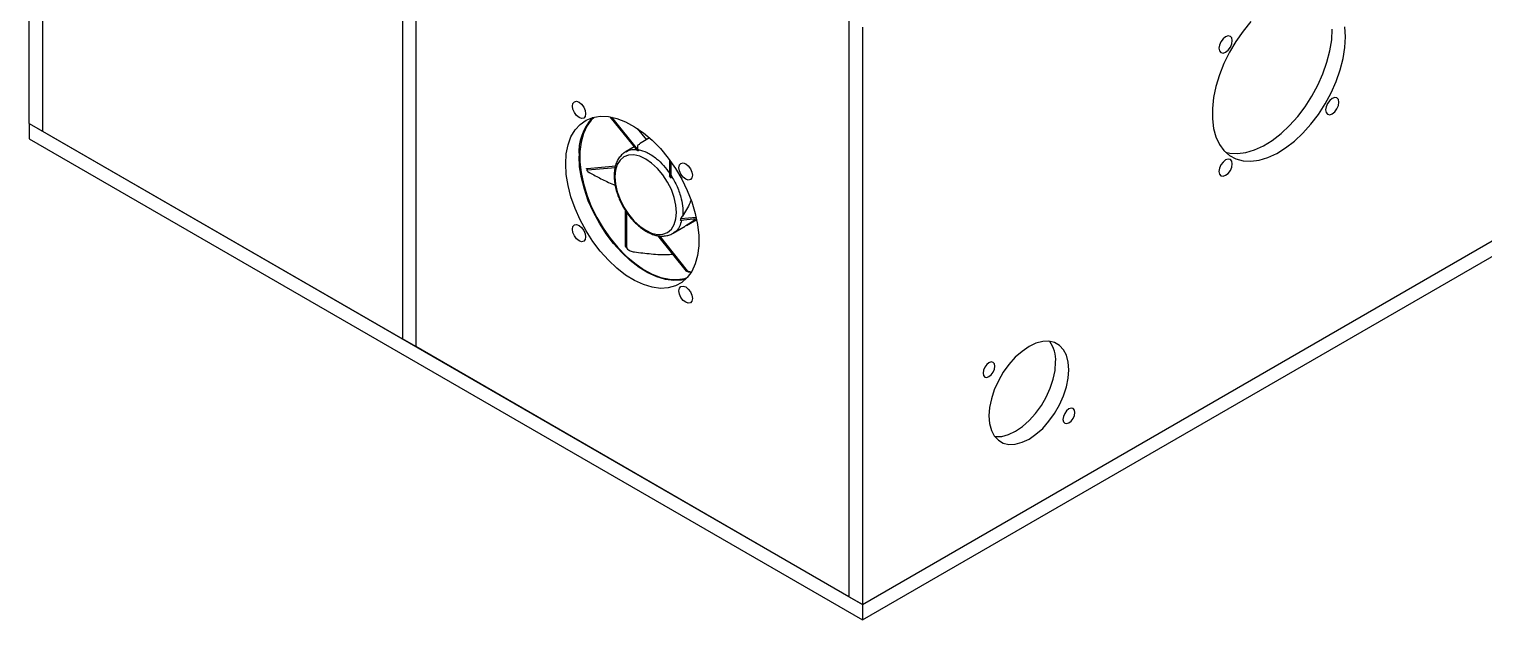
# Model space of a CAD drawing. Header units: millimetres. Extents: x 1 to 1184, y 0 to 836.
# Drawn here: x 229.9 to 384.2, y 526.8 to 589.5 of the extents above; entities that cross this region are included whole.
import ezdxf

# ---------------------------------------------------------------- set-up
doc = ezdxf.new("R2010")
doc.units = ezdxf.units.MM

msp = doc.modelspace()

# ---------------------------------------------------------------- linework, layer by layer
at = {"color": 7, "linetype": 'Continuous', "lineweight": 25}
for p, q in [((229.89, 579.49), (229.89, 640.73)), ((231.3, 639.92), (231.3, 578.68)), ((269.49, 617.87), (269.49, 556.63)), ((270.9, 617.06), (270.9, 555.82)), ((316.86, 590.52), (316.86, 529.28)), ((318.28, 589.71), (318.28, 528.47)), ((229.89, 579.49), (318.28, 528.47)), ((229.89, 579.49), (229.89, 577.86)), ((229.89, 579.49), (231.3, 578.68)), ((291.51, 580.19), (294.38, 576.62)), ((291.67, 580.16), (294.54, 576.58)), ((294.41, 578.97), (295.38, 577.76)), ((318.28, 528.47), (406.67, 579.49)), ((229.89, 577.86), (318.28, 526.83)), ((231.3, 578.68), (269.49, 556.63)), ((295.71, 577.96), (294.63, 577.33)), ((295.59, 578.03), (295.61, 577.9)), ((318.28, 526.83), (406.67, 577.86)), ((294.06, 577.01), (293.21, 576.51)), ((294.5, 576.72), (294.54, 576.58)), ((289.09, 574.73), (292.14, 575)), ((289.12, 574.56), (292.11, 574.83)), ((297.84, 575.61), (297.84, 573.89)), ((297.97, 575.43), (297.97, 573.69)), ((297.98, 574), (298.01, 575.31)), ((297.98, 574), (297.97, 573.69)), ((293.17, 566.46), (293.17, 570.25)), ((293.3, 566.33), (293.3, 570.05)), ((299.03, 569.38), (299.21, 569.64)), ((300.66, 569.53), (299.03, 569.38)), ((298.21, 567.85), (299.49, 568.59)), ((300.7, 569.36), (299, 569.21)), ((299.63, 568.67), (300.71, 569.3)), ((299.64, 563.83), (296.6, 567.62)), ((299.75, 563.87), (296.76, 567.59)), ((293.25, 566.3), (293.38, 566.17)), ((270.9, 555.82), (269.49, 556.63)), ((316.86, 529.28), (270.9, 555.82)), ((318.28, 528.47), (316.86, 529.28)), ((318.28, 528.47), (318.28, 526.83))]:
    msp.add_line(p, q, dxfattribs=at)
at = {"color": 7, "linetype": 'Continuous', "lineweight": 25, "flags": 128}
for points in [[(359.5, 590.29), (358.67, 589.29), (357.91, 588.2), (357.23, 587.05), (356.64, 585.86), (356.16, 584.64), (355.79, 583.42), (355.54, 582.23), (355.42, 581.07), (355.42, 579.98), (355.54, 578.97), (355.79, 578.07), (356.16, 577.27), (356.64, 576.61), (357.23, 576.1), (357.91, 575.73), (358.67, 575.52), (359.5, 575.48), (360.38, 575.59), (361.3, 575.87), (362.24, 576.3), (363.18, 576.89), (364.11, 577.6), (365.01, 578.45), (365.87, 579.4), (366.67, 580.45), (367.39, 581.57), (368.02, 582.74), (368.56, 583.95), (368.98, 585.17), (369.29, 586.38), (369.48, 587.56), (369.54, 588.68)], [(369.54, 588.68), (369.48, 589.73)], [(357.52, 588.28), (357.47, 588.56), (357.32, 588.73), (357.09, 588.78), (356.82, 588.68), (356.54, 588.47), (356.32, 588.16), (356.16, 587.8), (356.11, 587.46), (356.16, 587.18), (356.32, 587), (356.54, 586.96), (356.82, 587.05), (357.09, 587.27), (357.32, 587.58), (357.47, 587.93), (357.52, 588.28)], [(356.82, 576.44), (357.25, 576.34), (358.08, 576.29), (358.96, 576.41), (359.88, 576.69), (360.82, 577.12), (361.77, 577.7), (362.7, 578.42), (363.6, 579.26), (364.46, 580.22), (365.25, 581.26), (365.97, 582.39), (366.61, 583.56), (367.14, 584.77), (367.57, 585.99), (367.88, 587.2), (368.07, 588.37), (368.13, 589.5)], [(287.52, 581.34), (287.57, 581.62), (287.73, 581.79), (287.96, 581.84), (288.23, 581.74), (288.5, 581.53), (288.73, 581.22), (288.88, 580.86), (288.93, 580.52), (288.88, 580.24), (288.73, 580.06), (288.5, 580.02), (288.23, 580.11), (287.96, 580.33), (287.73, 580.64), (287.57, 580.99), (287.52, 581.34)], [(368.84, 581.74), (368.78, 582.02), (368.63, 582.2), (368.4, 582.24), (368.13, 582.15), (367.86, 581.93), (367.63, 581.62), (367.48, 581.27), (367.42, 580.93), (367.48, 580.64), (367.63, 580.47), (367.86, 580.42), (368.13, 580.52), (368.4, 580.74), (368.63, 581.05), (368.78, 581.4), (368.84, 581.74)], [(286.81, 575.21), (286.87, 576.26), (287.06, 577.22), (287.37, 578.08), (287.8, 578.8), (288.33, 579.39), (288.97, 579.84), (289.69, 580.12), (290.48, 580.25), (291.34, 580.22), (292.24, 580.02), (293.17, 579.66), (294.12, 579.15), (295.06, 578.5), (295.98, 577.72), (296.86, 576.82), (297.69, 575.82), (298.45, 574.73), (299.13, 573.58), (299.71, 572.39), (300.19, 571.17), (300.56, 569.95), (300.81, 568.76), (300.94, 567.6), (300.94, 566.51), (300.81, 565.5), (300.56, 564.6), (300.19, 563.8), (299.71, 563.14), (299.13, 562.63), (298.45, 562.26), (297.69, 562.05), (296.86, 562), (295.98, 562.12), (295.06, 562.4), (294.12, 562.83), (293.17, 563.41), (292.24, 564.13), (291.34, 564.98), (290.48, 565.93), (289.69, 566.98), (288.97, 568.1), (288.33, 569.27), (287.8, 570.48), (287.37, 571.7), (287.06, 572.91), (286.87, 574.09), (286.81, 575.21)], [(289.88, 580.17), (289.53, 579.84), (289.06, 579.19), (288.69, 578.41), (288.45, 577.51), (288.32, 576.51), (288.32, 575.43), (288.45, 574.29), (288.69, 573.11), (289.06, 571.91), (289.53, 570.7), (290.11, 569.52), (290.78, 568.39), (291.54, 567.31), (292.35, 566.32), (293.23, 565.43), (294.13, 564.66), (295.06, 564.01), (296, 563.51), (296.92, 563.16), (297.81, 562.96), (298.66, 562.93), (299.44, 563.05), (299.71, 563.14)], [(299.54, 562.96), (299.1, 562.87), (298.27, 562.82), (297.39, 562.94), (296.47, 563.22), (295.53, 563.65), (294.59, 564.23), (293.66, 564.95), (292.76, 565.79), (291.9, 566.75), (291.1, 567.79), (290.38, 568.91), (289.75, 570.09), (289.21, 571.3), (288.79, 572.52), (288.48, 573.73), (288.29, 574.9), (288.23, 576.03)], [(298.57, 570.06), (298.5, 570.83), (298.32, 571.65), (298.02, 572.47), (297.61, 573.28), (297.11, 574.04), (296.55, 574.71), (295.93, 575.28), (295.3, 575.72), (294.66, 576.02), (294.05, 576.16), (293.48, 576.14), (292.98, 575.95), (292.58, 575.61), (292.28, 575.14), (292.09, 574.53), (292.03, 573.83), (292.09, 573.06), (292.28, 572.25), (292.58, 571.42), (292.98, 570.61), (293.48, 569.86), (294.05, 569.18), (294.66, 568.61), (295.3, 568.17), (295.93, 567.87), (296.55, 567.73), (297.11, 567.76), (297.61, 567.94), (298.02, 568.28), (298.32, 568.76), (298.5, 569.36), (298.57, 570.06)], [(357.52, 575.21), (357.47, 575.49), (357.32, 575.67), (357.09, 575.71), (356.82, 575.62), (356.54, 575.4), (356.32, 575.09), (356.16, 574.74), (356.11, 574.39), (356.16, 574.11), (356.32, 573.94), (356.54, 573.89), (356.82, 573.99), (357.09, 574.2), (357.32, 574.51), (357.47, 574.87), (357.52, 575.21)], [(298.83, 574.8), (298.89, 575.09), (299.04, 575.26), (299.27, 575.31), (299.54, 575.21), (299.81, 574.99), (300.04, 574.69), (300.19, 574.33), (300.25, 573.99), (300.19, 573.71), (300.04, 573.53), (299.81, 573.49), (299.54, 573.58), (299.27, 573.8), (299.04, 574.11), (298.89, 574.46), (298.83, 574.8)], [(287.52, 568.27), (287.57, 568.55), (287.73, 568.73), (287.96, 568.77), (288.23, 568.68), (288.5, 568.46), (288.73, 568.15), (288.88, 567.8), (288.93, 567.45), (288.88, 567.17), (288.73, 567), (288.5, 566.95), (288.23, 567.05), (287.96, 567.26), (287.73, 567.57), (287.57, 567.93), (287.52, 568.27)], [(298.83, 561.74), (298.89, 562.02), (299.04, 562.2), (299.27, 562.24), (299.54, 562.15), (299.81, 561.93), (300.04, 561.62), (300.19, 561.27), (300.25, 560.92), (300.19, 560.64), (300.04, 560.47), (299.81, 560.42), (299.54, 560.52), (299.27, 560.73), (299.04, 561.04), (298.89, 561.4), (298.83, 561.74)], [(340.2, 553.37), (340.13, 554.18), (339.94, 554.9), (339.63, 555.49), (339.21, 555.95), (338.68, 556.25), (338.08, 556.39), (337.41, 556.36), (336.69, 556.17), (335.96, 555.82), (335.22, 555.32), (334.5, 554.69), (333.83, 553.94), (333.23, 553.1), (332.71, 552.19), (332.28, 551.25), (331.97, 550.3), (331.78, 549.36), (331.71, 548.47), (331.78, 547.66), (331.97, 546.94), (332.28, 546.35), (332.71, 545.9), (333.23, 545.59), (333.83, 545.45), (334.5, 545.48), (335.22, 545.67), (335.96, 546.02), (336.69, 546.52), (337.41, 547.15), (338.08, 547.9), (338.68, 548.74), (339.21, 549.65), (339.63, 550.59), (339.94, 551.55), (340.13, 552.48), (340.2, 553.37)], [(332.35, 553.74), (332.3, 553.99), (332.16, 554.15), (331.96, 554.19), (331.71, 554.11), (331.47, 553.91), (331.26, 553.63), (331.12, 553.31), (331.08, 553), (331.12, 552.75), (331.26, 552.59), (331.47, 552.55), (331.71, 552.64), (331.96, 552.83), (332.16, 553.11), (332.3, 553.43), (332.35, 553.74)], [(332.33, 546.28), (332.42, 546.27), (333.09, 546.3), (333.8, 546.49), (334.54, 546.84), (335.28, 547.34), (335.99, 547.97), (336.66, 548.72), (337.27, 549.56), (337.79, 550.46), (338.22, 551.41), (338.53, 552.36), (338.72, 553.3), (338.78, 554.19)], [(340.83, 548.84), (340.79, 549.09), (340.65, 549.25), (340.44, 549.29), (340.2, 549.21), (339.95, 549.01), (339.75, 548.73), (339.61, 548.41), (339.56, 548.1), (339.61, 547.85), (339.75, 547.69), (339.95, 547.65), (340.2, 547.74), (340.44, 547.93), (340.65, 548.21), (340.79, 548.53), (340.83, 548.84)]]:
    msp.add_lwpolyline(points, dxfattribs=at)
at = {"color": 7, "linetype": 'Continuous', "lineweight": 25}
for centre, radius, start, end in [((293.7, 576.42), 5.49, 137.6976, 184.0857), ((335.32, 554.39), 3.47, 356.6424, 34.9514)]:
    msp.add_arc(centre, radius, start, end, dxfattribs=at)
for points, knots in [([(294.5, 576.72), (294.46, 576.93), (294.42, 577.24), (294.6, 577.27), (294.66, 577.28)], [0, 0, 0, 0, 0.7172, 1, 1, 1, 1]), ([(293.21, 576.5), (293.11, 576.44), (292.87, 576.3), (292.56, 575.97), (292.28, 575.56), (292.09, 575.09), (291.98, 574.57), (291.94, 574.01), (291.96, 573.44), (292.06, 572.83), (292.2, 572.27), (292.39, 571.74), (292.61, 571.19), (292.82, 570.81), (292.94, 570.59)], [0, 0, 0, 0, 0.057168, 0.14447, 0.232027, 0.321516, 0.410759, 0.499814, 0.588573, 0.674219, 0.764191, 0.831226, 0.899014, 1, 1, 1, 1]), ([(294.54, 576.58), (294.51, 576.59), (294.46, 576.6), (294.4, 576.61), (294.38, 576.62)], [0, 0, 0, 0, 0.56, 1, 1, 1, 1]), ([(294.5, 576.72), (294.81, 576.64), (295.45, 576.47), (296.39, 575.84), (297.21, 575.06), (297.64, 574.48), (297.85, 574.19)], [0, 0, 0, 0, 0.276111, 0.560948, 0.783889, 1, 1, 1, 1]), ([(289.04, 574.68), (289.03, 574.69), (289.03, 574.7), (289.04, 574.72), (289.08, 574.73), (289.09, 574.73)], [0, 0, 0, 0, 0.058882, 0.685316, 1, 1, 1, 1]), ([(289.04, 574.68), (289.04, 574.64), (289.05, 574.58), (289.06, 574.52), (289.06, 574.51)], [0, 0, 0, 0, 0.799387, 1, 1, 1, 1]), ([(289.12, 574.56), (289.1, 574.56), (289.06, 574.55), (289.05, 574.51), (289.1, 574.43), (289.22, 574.34), (289.34, 574.27), (289.37, 574.26)], [0, 0, 0, 0, 0.085281, 0.208726, 0.438799, 0.866122, 1, 1, 1, 1]), ([(289.09, 574.73), (289.1, 574.7), (289.1, 574.64), (289.11, 574.58), (289.12, 574.56)], [0, 0, 0, 0, 0.56, 1, 1, 1, 1]), ([(289.37, 574.26), (289.76, 574.05), (290.54, 573.63), (291.45, 573.19), (291.99, 572.96), (292.05, 572.93)], [0, 0, 0, 0, 0.466307, 0.940579, 1, 1, 1, 1]), ([(297.97, 573.69), (297.95, 573.73), (297.91, 573.8), (297.86, 573.86), (297.84, 573.89)], [0, 0, 0, 0, 0.56, 1, 1, 1, 1]), ([(297.98, 574), (298.21, 573.6), (298.68, 572.79), (299.08, 571.58), (299.26, 570.5), (299.23, 569.92), (299.21, 569.64)], [0, 0, 0, 0, 0.2761106, 0.5609482, 0.7838894, 1, 1, 1, 1]), ([(300.12, 571.38), (300.08, 571.29), (299.84, 570.68), (299.5, 570.12), (299.21, 569.64)], [0, 0, 0, 0, 0.158236, 1, 1, 1, 1]), ([(292.94, 570.59), (293.1, 570.33), (293.32, 569.98), (293.69, 569.5), (294.02, 569.12), (294.43, 568.72), (294.86, 568.36), (295.32, 568.05), (295.79, 567.81), (296.26, 567.64), (296.73, 567.55), (297.19, 567.53), (297.63, 567.61), (297.98, 567.72), (298.16, 567.84), (298.21, 567.87)], [0, 0, 0, 0, 0.1168825, 0.1636177, 0.2402629, 0.3180096, 0.3995895, 0.4826012, 0.5661377, 0.6495063, 0.7322032, 0.8132371, 0.8918998, 0.9690522, 1, 1, 1, 1]), ([(299, 569.21), (299.01, 569.24), (299.02, 569.3), (299.03, 569.36), (299.03, 569.38)], [0, 0, 0, 0, 0.56, 1, 1, 1, 1]), ([(300.53, 569.34), (300.41, 569.23), (300.1, 568.93), (299.71, 568.75), (299.47, 568.63)], [0, 0, 0, 0, 0.37575, 1, 1, 1, 1]), ([(293.17, 566.46), (293.19, 566.43), (293.23, 566.39), (293.28, 566.35), (293.3, 566.33)], [0, 0, 0, 0, 0.56, 1, 1, 1, 1]), ([(293.25, 566.3), (293.22, 566.33), (293.18, 566.38), (293.17, 566.44), (293.17, 566.46)], [0, 0, 0, 0, 0.636099, 1, 1, 1, 1]), ([(293.3, 566.33), (293.3, 566.3), (293.31, 566.24), (293.4, 566.14), (293.61, 566), (293.86, 565.9), (294.06, 565.87), (294.1, 565.86)], [0, 0, 0, 0, 0.085281, 0.208726, 0.438799, 0.866122, 1, 1, 1, 1]), ([(294.1, 565.86), (294.69, 565.79), (295.89, 565.64), (297.27, 565.56), (298.04, 565.62), (298.2, 565.63)], [0, 0, 0, 0, 0.437865, 0.883209, 1, 1, 1, 1]), ([(299.64, 563.83), (299.66, 563.84), (299.7, 563.85), (299.73, 563.87), (299.75, 563.87)], [0, 0, 0, 0, 0.56, 1, 1, 1, 1]), ([(300.08, 563.74), (300.05, 563.73), (299.97, 563.71), (299.84, 563.73), (299.71, 563.76), (299.66, 563.81), (299.64, 563.83)], [0, 0, 0, 0, 0.196977, 0.516222, 0.838238, 1, 1, 1, 1]), ([(299.75, 563.87), (299.77, 563.85), (299.82, 563.8), (299.95, 563.76), (300.04, 563.77), (300.09, 563.77)], [0, 0, 0, 0, 0.2338417, 0.5723303, 1, 1, 1, 1])]:
    msp.add_open_spline(points, degree=3, knots=knots, dxfattribs=at)
at = {"color": 8, "linetype": 'Continuous', "lineweight": 25}
for points, knots in [([(293.22, 576.49), (293.36, 576.57), (293.69, 576.75), (294.11, 576.74), (294.34, 576.74)], [0, 0, 0, 0, 0.445014, 1, 1, 1, 1]), ([(299.11, 569.21), (299.04, 568.99), (298.89, 568.44), (298.54, 568.01), (298.24, 567.89), (298.2, 567.87)], [0, 0, 0, 0, 0.373358, 0.906978, 1, 1, 1, 1])]:
    msp.add_open_spline(points, degree=3, knots=knots, dxfattribs=at)

doc.saveas('drawing.dxf')
